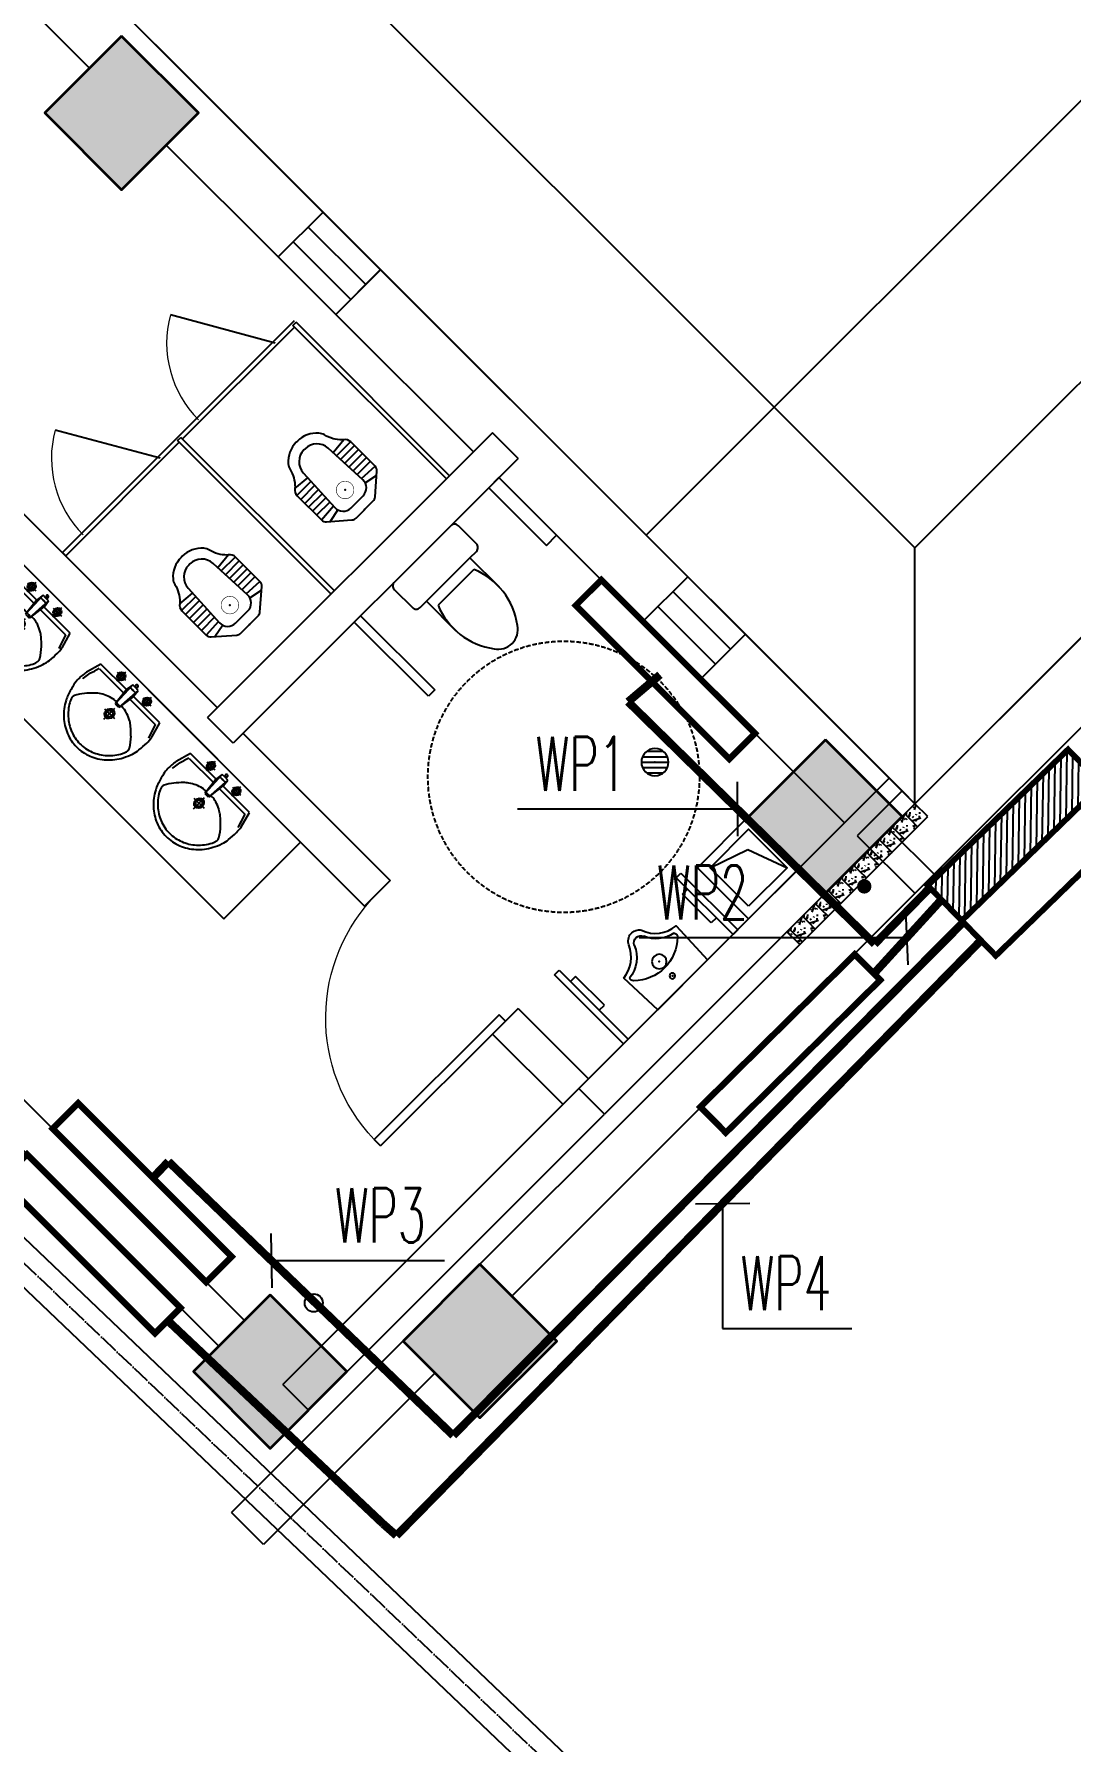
# Model space of a CAD drawing. Extents: x 815029915 to 815825525, y 579155098 to 579748855.
# Drawn here: x 815361504 to 815367232, y 579468629 to 579478068 of the extents above; entities that cross this region are included whole.
import ezdxf

# ---------------------------------------------------------------- set-up
doc = ezdxf.new("R2010")
doc.units = 0
doc.header["$LTSCALE"] = 100
doc.header["$MEASUREMENT"] = 0
doc.linetypes.add('DASH', pattern=[0.35, 0.25, -0.1])
doc.linetypes.add('DOTE', pattern=[2.42, 2, -0.2, 0.02, -0.2])
for name, color, linetype in [('AXIS', 3, 'Continuous'), ('COLUMN', 9, 'Continuous'), ('DIM_LEAD', 3, 'Continuous'), ('E-TEXT-PLAN', 7, 'Continuous'), ('E-TEXT-PLAN-DER', 7, 'Continuous'), ('GROUND', 2, 'Continuous'), ('H-供暖-散热器', 4, 'Continuous'), ('LATRINE', 6, 'Continuous'), ('LVTRY', 6, 'Continuous'), ('STAIR', 2, 'Continuous'), ('WALL', 9, 'Continuous'), ('WINDOW', 4, 'Continuous'), ('电-强电平面-标注', 3, 'Continuous'), ('电-强电平面-线缆', 3, 'Continuous'), ('电-桥架', 4, 'Continuous'), ('看线', 151, 'Continuous')]:
    doc.layers.add(name, color=color, linetype=linetype)
doc.layers.add('柱填充', color=9, linetype='Continuous', lineweight=18)
doc.layers.add('砼柱', color=2, linetype='Continuous', lineweight=35)
doc.styles.add('_TCH_DIM_T3', font='SIMPLEX', dxfattribs={"width": 0.705882, "bigfont": 'GBCBIG'})
doc.styles.add('ELEC-DIM', font='simplex.shx', dxfattribs={"width": 0.6, "bigfont": 'HZTXT.shx'})
doc.styles.add('IDQSTYLE', font='txt.shx', dxfattribs={"width": 0.7, "bigfont": 'hztxt.shx'})
doc.dimstyles.new('_TCH_ARCH-100', dxfattribs={"dimscale": 100, "dimtxt": 2.975, "dimasz": 1, "dimexe": 2.5, "dimexo": 3, "dimgap": 1, "dimtad": 1, "dimdec": 0, "dimzin": 0, "dimdsep": 46, "dimtxsty": '_TCH_DIM_T3', "dimblk": 'ARCHTICK', "dimcen": 0.09, "dimclrt": 7, "dimazin": 2, "dimtfac": 1, "dimtdec": 0, "dimtix": 1, "dimtmove": 2, "dimatfit": 3, "dimfxl": 0, "dimtolj": 1, "dimtzin": 0, "dimarcsym": 0})

# ---------------------------------------------------------------- blocks, each defined once
blk = doc.blocks.new('*X96')
at = {"color": 0}
for p, q in [((99.831, 192.745), (101.991, 194.905)), ((99.831, 193.169), (101.566, 194.905)), ((99.831, 193.593), (101.142, 194.905)), ((99.831, 194.017), (100.718, 194.905)), ((99.831, 194.442), (100.294, 194.905)), ((99.831, 194.866), (99.869, 194.905)), ((99.915, 192.405), (102.415, 194.905)), ((100.339, 192.405), (102.839, 194.905)), ((100.764, 192.405), (103.264, 194.905)), ((101.188, 192.405), (103.688, 194.905)), ((101.612, 192.405), (104.112, 194.905)), ((102.036, 192.405), (104.536, 194.905)), ((102.461, 192.405), (104.961, 194.905)), ((102.885, 192.405), (105.385, 194.905)), ((103.309, 192.405), (105.809, 194.905)), ((103.733, 192.405), (106.233, 194.905)), ((104.158, 192.405), (106.658, 194.905)), ((104.582, 192.405), (107.082, 194.905)), ((105.006, 192.405), (107.506, 194.905)), ((105.43, 192.405), (107.93, 194.905)), ((105.855, 192.405), (108.355, 194.905)), ((106.279, 192.405), (108.779, 194.905)), ((106.703, 192.405), (109.203, 194.905)), ((107.127, 192.405), (109.627, 194.905)), ((107.552, 192.405), (109.831, 194.684)), ((107.976, 192.405), (109.831, 194.259)), ((108.4, 192.405), (109.831, 193.835)), ((108.825, 192.405), (109.831, 193.411)), ((109.249, 192.405), (109.831, 192.986)), ((109.673, 192.405), (109.831, 192.562))]:
    blk.add_line(p, q, dxfattribs=at)
blk = doc.blocks.new('HC000427')
at = {"color": 0, "linetype": 'Continuous', "const_width": 0.3}
blk.add_lwpolyline([(5, 2.5), (-5, 2.5), (-5, -2.5), (5, -2.5)], close=True, dxfattribs=at)
blk.add_lwpolyline([(5, 0), (-5, 0)], dxfattribs=at)
at = {"color": 0, "linetype": 'Continuous'}
blk.add_blockref('*X96', (-104.831, -194.905), dxfattribs=at)
at = {"layer": 'E-TEXT-PLAN-DER', "color": 0, "style": 'IDQSTYLE', "width": 0.7}
blk.add_attdef('PSFHATT', (7, -2.5), '', height=2.5, dxfattribs=at)
blk = doc.blocks.new('$DorLib2D$00000001')
for p, q in [((0.45, 0.975), (0.5, 0.975)), ((0.45, 0), (0.45, 0.975)), ((0.5, 0), (0.5, 0.975)), ((0.5, 0), (0.45, 0))]:
    blk.add_line(p, q)
at = {"lineweight": 13}
blk.add_arc((0.475, 0), 0.975, 91.46928, 180, dxfattribs=at)
blk = doc.blocks.new('$TCHSYS$WIN2D')
for p, q in [((-0.5, 0.5), (0.5, 0.5)), ((-0.5, 0.5), (-0.5, -0.5)), ((0.5, 0.5), (0.5, -0.5)), ((0.5, 0.167), (-0.5, 0.167)), ((0.5, -0.167), (-0.5, -0.167)), ((-0.5, -0.5), (0.5, -0.5))]:
    blk.add_line(p, q)
blk = doc.blocks.new('$lvtry$00000227')
at = {"color": 0}
blk.add_line((-180.9, -233.6), (-180.9, -233.6), dxfattribs=at)
blk.add_lwpolyline([(52.9, -374.4, -0.307493), (204.8, -256.5), (195.1, 0), (-195.1, 0), (-205.1, -255.8, -0.265776), (-54.3, -365.7, 0.591279)], format="xyb", close=True, dxfattribs=at)
for centre, radius in [((-5.6, -75), 15.8), ((-0.7, -182), 40.3)]:
    blk.add_circle(centre, radius, dxfattribs=at)
for centre, radius, start, end in [((-4.8, -381.5), 244.6, 45.41426, 134.58574), ((-160.6, -223.5), 22.7, 134.58574, 206.45735), ((-200.2, -411.9), 179.3, 22.29844, 83.80425), ((198.8, -407.2), 174, 100.56764, 157.70342), ((152.7, -221.8), 20.3, 314.58574, 45.41426), ((1.2, -326.2), 39.6, 206.43535, 337.70342)]:
    blk.add_arc(centre, radius, start, end, dxfattribs=at)
for p in [(-5.6, -75), (-0.7, -182)]:
    blk.add_point(p, dxfattribs=at)
blk = doc.blocks.new('$plan$00001613')
at = {"color": 7}
blk.add_line((-260.4, -139.7), (-260.4, 139.7), dxfattribs=at)
blk.add_line((-200, 169.7), (-200, -169.7))
blk.add_lwpolyline([(-430.4, -169.7), (-200, -169.7), (-200, -220, 0.414214), (-170, -250), (-30, -250, 0.414214), (0, -220), (0, 220, 0.414214), (-30, 250), (-170, 250, 0.414214), (-200, 220), (-200, 169.7), (-430.4, 169.7)], format="xyb")
for centre, radius, start, end in [((-412.8, -227.4), 397.5, 67.45048, 126.63814), ((-589.6, 0), 109.8, 123.45086, 236.54914), ((-412.8, 227.4), 397.5, 233.36186, 292.54952)]:
    blk.add_arc(centre, radius, start, end, dxfattribs=at)
blk = doc.blocks.new('$lvtry$00000171')
for p, q in [((-74.2, 10.6), (-10.6, 74.2)), ((-69.8, -27.4), (27.4, 69.8)), ((-53, -53), (53, 53)), ((-27.4, -69.8), (69.8, 27.4)), ((10.6, -74.2), (74.2, -10.6))]:
    blk.add_line(p, q)
blk.add_circle((0, 0), 75)
blk.add_point((0, 0))
blk = doc.blocks.new('$lvtry$00000192')
for p, q in [((-108.1, -66.5, 0), (-108.9, 2.9, 0)), ((110.7, -65.7, 0), (109.9, 3.7, 0)), ((-236, -86.3, 0), (-246.3, -114.4, 0)), ((-233.9, -86.3, 0), (-25.8, -86.3, 0)), ((-143.2, -32.2, 0), (-73.8, -31.4, 0)), ((-28.8, -62.5, 0), (-28.1, -68.3, 0)), ((-28.1, -68.3, 0), (-16.6, -160.3, 0)), ((-22.8, -20.9, 0), (-16.6, -160.3, 0)), ((-22, -39.7, 0), (0.7, -39.9, 0)), ((23.4, -40.2, 0), (0.7, -39.9, 0)), ((24.7, -21.5, 0), (15.1, -160.6, 0)), ((29.8, -62.5, 0), (15.1, -160.6, 0)), ((26.2, -86.3, 0), (243.8, -86.3, 0)), ((75.6, -31.5, 0), (145, -30.6, 0)), ((243.8, -86.3, 0), (272.5, -164.2, 0)), ((243.8, -86.3, 0), (263.6, -140.1, 0)), ((-255.8, -140.1, 0), (-263.7, -185.4, 0)), ((-255.8, -140.1, 0), (-246.3, -114.4, 0)), ((-16.9, -150.7, 0), (-0.6, -150.9, 0)), ((-16.6, -160.3, 0), (-0.7, -160.4, 0)), ((15.1, -160.6, 0), (-0.7, -160.4, 0)), ((15.7, -151.1, 0), (-0.6, -150.9, 0)), ((1.4, -262.7, 0), (0.4, -177.1, 0)), ((-263.7, -185.4, 0), (-263.6, -189.8, 0)), ((-41.9, -220.4, 0), (43.7, -219.4, 0))]:
    blk.add_line(p, q)
at = {"elevation": 0}
blk.add_lwpolyline([(-28.8, -62.5), (-248.5, -62.5), (-275.8, -148.5, 0.044851), (-281.1, -205.8, 0.06689), (-276.1, -244.1, 0.023023), (-256.7, -304.6, 0.044853), (-242.6, -334.1, 0.043799), (-214.1, -373.7, 0.044001), (-179.4, -407.6, 0.042834), (-138.7, -435.3, 0.043018), (-94, -455.6, 0.042273), (-46.1, -468.2, 0.042347), (3.1, -472.5, 0.04234), (52.4, -468.4, 0.042268), (100.4, -456.1, 0.043003), (145.1, -436.1, 0.042821), (186, -408.5, 0.043985), (220.9, -374.9, 0.043782), (249.6, -335.4, 0.044843), (273.6, -286, 0.059205), (283.6, -245.6, 0.030672), (287.2, -189.4, 0.04375), (283.9, -150), (283.8, -149.6), (283.6, -148.5), (256.3, -62.5), (29.8, -62.5), (30.4, -58.5), (24.7, -21.5), (0.9, -21.2), (-22.8, -20.9), (-29.4, -57.8)], format="xyb", close=True, dxfattribs=at)
for centre, radius in [((-108.5, -31.8, 0), 23.8), ((-108.5, -31.8, 0), 14.2), ((110.3, -31, 0), 23.8), ((110.3, -31, 0), 14.2), ((0.9, -219.9, 0), 28.5), ((0.9, -219.9, 0), 19)]:
    blk.add_circle(centre, radius)
for centre, radius, start, end in [((-0.5, -9.7, 0), 6.83, 79.83281, 278.78235), ((1.8, -9.8, 0), 6.83, 259.83281, 98.78235), ((-23.1, -349.9, 0), 198.8, 122.02849, 131.49065), ((-5.2, -378.4, 0), 232.4, 111.75704, 122.02849), ((8.4, -412.5, 0), 269.2, 102.18672, 111.75704), ((-37.7, -199.3, 0), 51, 92.30662, 102.18672), ((-30.5, -376.8, 0), 228.7, 87.31512, 92.30662), ((42, -361.9, 0), 216.3, 92.30662, 95.91766), ((34.8, -183.2, 0), 37.4, 84.41147, 92.30662), ((19.4, -340.6, 0), 195.5, 72.88907, 84.41147), ((-5.1, -420.2, 0), 278.8, 63.17409, 72.88907), ((41.6, -327.8, 0), 175.3, 53.24077, 63.17409), ((6.7, -421.7, 0), 271, 137.46076, 149.54655), ((185.6, -585.8, 0), 513.7, 131.49065, 137.46076), ((-199.1, -650, 0), 577.4, 47.66699, 53.24077), ((5.8, -425.1, 0), 273.2, 33.19376, 47.66699), ((211.1, -290.8, 0), 27.9, 352.91027, 33.19376), ((-207.9, -295.5, 0), 22, 149.54655, 185.88834), ((-196.6, -294.3, 0), 33.4, 185.88834, 200.4186), ((-120.7, -266.1, 0), 114.4, 200.4186, 208.98613), ((-47.7, -225.6, 0), 197.8, 208.98613, 220.72281), ((8.6, -177.2, 0), 272.1, 220.72281, 230.79199), ((6.5, -186.1, 0), 260.6, 308.89161, 318.95718), ((31.1, -207.5, 0), 228, 318.95718, 329.69276), ((131.4, -266.1, 0), 111.8, 329.69276, 339.25533), ((189.3, -288.1, 0), 49.9, 339.25533, 352.91027), ((2.4, -184.8, 0), 262.2, 230.79199, 240.61156), ((1.6, -186.2, 0), 260.7, 240.61156, 250.45902), ((4, -179.4, 0), 267.8, 250.45902, 260.14676), ((3.9, -180.1, 0), 267.2, 260.14676, 269.84607), ((3.9, -180, 0), 267.3, 269.84607, 279.54402), ((3.8, -179.4, 0), 267.9, 279.54402, 289.23076), ((6.1, -186.1, 0), 260.8, 289.23076, 299.07505), ((5.4, -184.7, 0), 262.4, 299.07505, 308.89161)]:
    blk.add_arc(centre, radius, start, end)
for p in [(0.7, -39.9, 0), (0.9, -219.9, 0)]:
    blk.add_point(p)
blk = doc.blocks.new('$TCHSYS$APDOOR2D')
blk.add_line((0.5, 0), (0, 0.866))
at = {"lineweight": 13}
blk.add_arc((0.5, 0), 1, 120, 180, dxfattribs=at)
blk = doc.blocks.new('$lvtry$00000205')
at = {"color": 0}
for p, q in [((-106.4, -102.8, 0), (-181.9, -87.7, 0)), ((48.2, -60, 0), (-48.2, -60, 0)), ((106.4, -102.8, 0), (181.9, -87.7, 0)), ((-108.6, -133.5, 0), (-210, -128, 0)), ((-107.1, -165.6, 0), (-210, -165.6, 0)), ((-109.1, -123.9, 0), (-97, -381.5, 0)), ((97, -381.5, 0), (109.1, -123.9, 0)), ((107.1, -165.6, 0), (210, -165.6, 0)), ((108.6, -133.5, 0), (210, -128, 0)), ((-105.7, -196.5, 0), (-210, -196.5, 0)), ((-104.2, -227.4, 0), (-210, -227.4, 0)), ((-102.8, -258.3, 0), (-210, -258.3, 0)), ((102.8, -258.3, 0), (210, -258.3, 0)), ((104.2, -227.4, 0), (210, -227.4, 0)), ((105.7, -196.5, 0), (210, -196.5, 0)), ((-101.3, -289.2, 0), (-210, -289.2, 0)), ((-99.9, -320.1, 0), (-210, -320.1, 0)), ((-190.7, -354.4, 0), (-98.7, -345.4, 0)), ((190.7, -354.4, 0), (98.7, -345.4, 0)), ((99.9, -320.1, 0), (210, -320.1, 0)), ((101.3, -289.2, 0), (210, -289.2, 0)), ((-4.3, -470, 0), (4.3, -470, 0))]:
    blk.add_line(p, q, dxfattribs=at)
at = {"color": 0, "elevation": 0}
blk.add_lwpolyline([(184.4, -359.6, -0.046574), (190.7, -354.4, 0.248797), (210, -318.1), (210, -128.3, 0.218491), (197.5, -101.1), (90.1, -8.7, 0.179479), (66.7, 0), (-66.7, 0, 0.179479), (-90.1, -8.7), (-197.5, -101.1, 0.218491), (-210, -128.3), (-210, -318.1, 0.248797), (-190.7, -354.4, -0.046574), (-184.4, -359.6, -0.139709), (-134.8, -448, 0.12003), (-120, -477, 0.218108), (-4.3, -530), (4.3, -530, 0.218108), (120, -477, 0.12003), (134.8, -448, -0.139709)], format="xyb", close=True, dxfattribs=at)
at = {"color": 0, "const_width": 3, "elevation": 0}
blk.add_lwpolyline([(48.6, -152.7, 1), (-48.6, -152.7, 1)], format="xyb", close=True, dxfattribs=at)
at = {"color": 0}
for centre, radius, start, end in [((-48.2, -121, 0), 61, 90, 182.693), ((48.2, -121, 0), 61, 357.307, 90), ((-4.3, -377.2, 0), 92.8, 182.693, 270), ((4.3, -377.2, 0), 92.8, 270, 357.307)]:
    blk.add_arc(centre, radius, start, end, dxfattribs=at)
for p in [(0, 0), (0, -152.7, 0)]:
    blk.add_point(p, dxfattribs=at)
blk = doc.blocks.new('_ArchTick')
at = {"color": 0, "linetype": 'ByBlock', "const_width": 0.4}
blk.add_lwpolyline([(-0.5, -0.5), (0.5, 0.5)], dxfattribs=at)
blk = doc.blocks.new('*D352')
at = {"layer": 'AXIS', "color": 0, "lineweight": -2, "transparency": 16777216}
for p, q in [((815363683.4, 579487815), (815365981.5, 579490113.1)), ((815365804.7, 579489936.3), (815403281.4, 579452459.6)), ((815401160.1, 579450338.3), (815403458.2, 579452636.4))]:
    blk.add_line(p, q, dxfattribs=at)
at = {"layer": 'Defpoints', "color": 0, "transparency": 16777216}
for p in [(815363471.3, 579487602.8), (815403281.4, 579452459.6), (815400948, 579450126.2)]:
    blk.add_point(p, dxfattribs=at)
at = {"layer": 'AXIS', "color": 0, "lineweight": -2, "transparency": 16777216, "xscale": 100, "yscale": 100, "zscale": 100}
for p, rotation in [((815365804.7, 579489936.3), 135.0000000001822), ((815403281.4, 579452459.6), 315.0000000001822)]:
    blk.add_blockref('_ArchTick', p, dxfattribs=dict(at, rotation=rotation))
at = {"layer": 'AXIS', "color": 7, "transparency": 16777216, "insert": (815384719, 579471373.8), "char_height": 297.5, "attachment_point": 5, "rotation": 315, "style": '_TCH_DIM_T3'}
blk.add_mtext('\\A1;53000', dxfattribs=at)

msp = doc.modelspace()

# ---------------------------------------------------------------- hatches: boundary and pattern name
at = {"layer": 'DIM_LEAD'}
msp.add_hatch(color=256, dxfattribs=at).paths.add_polyline_path([(815366130.5, 579473357.6, 1), (815366050.5, 579473357.6, 1)], flags=17)
at = {"layer": '柱填充', "lineweight": 18}
for points in [[(815361987.3, 579478056.9), (815361563, 579477632.6), (815361987.3, 579477208.4), (815362411.5, 579477632.6)], [(815365876.4, 579474167.8), (815365452.1, 579473743.5), (815365876.4, 579473319.3), (815366300.6, 579473743.5)], [(815363967.2, 579471268.7), (815363542.9, 579470844.4), (815363967.2, 579470420.1), (815364391.4, 579470844.4)], [(815362808.2, 579471099.7), (815362384, 579470675.4), (815362808.2, 579470251.1), (815363232.5, 579470675.4)]]:
    msp.add_hatch(color=250, dxfattribs=at).paths.add_polyline_path(points)

# ---------------------------------------------------------------- linework, layer by layer
for p, q in [((815366370.4, 579473814.2), (815357968, 579482216.7)), ((815369976.7, 579477420.5), (815366370.4, 579473814.2)), ((815364072.3, 579475617.4), (815364015.8, 579475560.8)), ((815364015.8, 579475560.8), (815364334, 579475242.6)), ((815364334, 579475242.6), (815364390.5, 579475299.2)), ((815363272.7, 579474817.7), (815363307.9, 579474853)), ((815363682.2, 579474408.2), (815363272.7, 579474817.7)), ((815363307.9, 579474853), (815363717.5, 579474443.4)), ((815363717.5, 579474443.4), (815363682.2, 579474408.2)), ((815366370.4, 579473814.2), (815365663.3, 579473107.1)), ((815365734, 579473036.4), (815366441.1, 579473743.5)), ((815366441.1, 579473743.5), (815366370.4, 579473814.2)), ((815365086.2, 579473314.5), (815365114.5, 579473342.8)), ((815365245.3, 579473155.4), (815365086.2, 579473314.5)), ((815365273.6, 579473183.7), (815365245.3, 579473155.4)), ((815365663.3, 579473107.1), (815365734, 579473036.4)), ((815364495.3, 579472860.4), (815364467, 579472832.1)), ((815364654.4, 579472701.3), (815364495.3, 579472860.4)), ((815364626.1, 579472673), (815364654.4, 579472701.3))]:
    msp.add_line(p, q)
at = {"linetype": 'Continuous'}
for p, q in [((815366311, 579473754.8), (815366296.4, 579473710.8)), ((815366311, 579473754.8), (815366296.4, 579473710.8)), ((815366318, 579473732), (815366310.9, 579473724.9)), ((815366314.4, 579473758.3), (815366344.2, 579473728.5)), ((815366327.5, 579473759.3), (815366319, 579473759.3)), ((815366344.9, 579473744), (815366334.2, 579473747.6)), ((815366346.1, 579473749.9), (815366335.5, 579473753.4)), ((815366348, 579473761.6), (815366339.4, 579473761.6)), ((815366403.3, 579473735.5), (815366352.6, 579473718.6)), ((815366403.3, 579473735.5), (815366352.6, 579473718.6)), ((815366357.6, 579473737.8), (815366364.7, 579473744.9)), ((815366364.2, 579473795.9), (815366358.8, 579473794.2)), ((815366364.2, 579473795.9), (815366358.8, 579473794.2)), ((815366376.1, 579473808.6), (815366367.1, 579473781.5)), ((815366376.1, 579473808.6), (815366367.1, 579473781.5)), ((815366377.7, 579473756.7), (815366375.9, 579473751.4)), ((815366377.7, 579473756.7), (815366375.9, 579473751.4)), ((815366385.3, 579473799.3), (815366381.6, 579473795.6)), ((815366394, 579473747), (815366394, 579473738.4)), ((815366396.3, 579473767.4), (815366396.3, 579473758.9)), ((815366436.9, 579473747.8), (815366433.1, 579473744.1)), ((815366222.7, 579473654.5), (815366217.4, 579473652.7)), ((815366222.7, 579473654.5), (815366217.4, 579473652.7)), ((815366240.3, 579473684.1), (815366225.7, 579473640.1)), ((815366240.3, 579473684.1), (815366225.7, 579473640.1)), ((815366247.3, 579473661.3), (815366240.2, 579473654.2)), ((815366243.7, 579473687.5), (815366273.5, 579473657.8)), ((815366256.8, 579473688.6), (815366248.3, 579473688.6)), ((815366257, 579473658.6), (815366251.7, 579473656.8)), ((815366257, 579473658.6), (815366251.7, 579473656.8)), ((815366274.1, 579473673.3), (815366263.5, 579473676.9)), ((815366275.4, 579473679.2), (815366264.8, 579473682.7)), ((815366277.3, 579473690.9), (815366268.7, 579473690.9)), ((815366273.5, 579473657.8), (815366273.5, 579473657.7)), ((815366273.5, 579473657.7), (815366314.4, 579473616.8)), ((815366332.6, 579473664.8), (815366281.9, 579473647.9)), ((815366332.6, 579473664.8), (815366281.9, 579473647.9)), ((815366286.9, 579473667.1), (815366294, 579473674.2)), ((815366293.4, 579473725.2), (815366288.1, 579473723.5)), ((815366293.4, 579473725.2), (815366288.1, 579473723.5)), ((815366302.9, 579473651.7), (815366301.2, 579473646.4)), ((815366302.9, 579473651.7), (815366301.2, 579473646.4)), ((815366304.6, 579473649.4), (815366311.7, 579473656.5)), ((815366307, 579473686), (815366305.2, 579473680.7)), ((815366307, 579473686), (815366305.2, 579473680.7)), ((815366327.7, 579473729.3), (815366322.4, 579473727.5)), ((815366327.7, 579473729.3), (815366322.4, 579473727.5)), ((815366323.3, 579473676.2), (815366323.3, 579473667.7)), ((815366325.6, 579473696.7), (815366325.6, 579473688.2)), ((815366344.2, 579473728.5), (815366344.3, 579473728.4)), ((815366344.3, 579473728.4), (815366385.2, 579473687.5)), ((815366360.7, 579473696.4), (815366364.2, 579473685.8)), ((815366369.5, 579473680.4), (815366362.4, 579473673.4)), ((815366366.5, 579473697.7), (815366370.1, 579473687)), ((815366373.7, 579473722.4), (815366371.9, 579473717.1)), ((815366373.7, 579473722.4), (815366371.9, 579473717.1)), ((815366375.3, 579473720.1), (815366382.4, 579473727.2)), ((815366384, 579473690.8), (815366381.7, 579473684.1)), ((815366384, 579473690.8), (815366381.7, 579473684.1)), ((815366098.9, 579473542.7), (815366084.2, 579473498.7)), ((815366098.9, 579473542.7), (815366084.2, 579473498.7)), ((815366102.3, 579473546.1), (815366132.1, 579473516.3)), ((815366115.4, 579473547.2), (815366106.9, 579473547.2)), ((815366134, 579473537.7), (815366123.3, 579473541.3)), ((815366135.8, 579473549.5), (815366127.3, 579473549.5)), ((815366152, 579473583.8), (815366146.7, 579473582)), ((815366152, 579473583.8), (815366146.7, 579473582)), ((815366169.6, 579473613.4), (815366154.9, 579473569.4)), ((815366169.6, 579473613.4), (815366154.9, 579473569.4)), ((815366165.6, 579473544.6), (815366163.8, 579473539.3)), ((815366165.6, 579473544.6), (815366163.8, 579473539.3)), ((815366176.6, 579473590.6), (815366169.5, 579473583.5)), ((815366173, 579473616.8), (815366202.8, 579473587.1)), ((815366186.1, 579473617.9), (815366177.6, 579473617.9)), ((815366186.3, 579473587.9), (815366181, 579473586.1)), ((815366186.3, 579473587.9), (815366181, 579473586.1)), ((815366184.2, 579473555.3), (815366184.2, 579473546.7)), ((815366203.4, 579473602.6), (815366192.8, 579473606.2)), ((815366204.7, 579473608.5), (815366194.1, 579473612)), ((815366206.5, 579473620.2), (815366198, 579473620.2)), ((815366202.8, 579473587.1), (815366202.8, 579473587)), ((815366202.8, 579473587), (815366243.7, 579473546.1)), ((815366261.8, 579473594.1), (815366211.2, 579473577.2)), ((815366261.8, 579473594.1), (815366211.2, 579473577.2)), ((815366216.2, 579473596.4), (815366223.3, 579473603.5)), ((815366219.3, 579473555), (815366222.8, 579473544.4)), ((815366225.1, 579473556.3), (815366228.6, 579473545.6)), ((815366232.2, 579473581), (815366230.5, 579473575.7)), ((815366232.2, 579473581), (815366230.5, 579473575.7)), ((815366233.9, 579473578.6), (815366241, 579473585.7)), ((815366236.3, 579473615.3), (815366234.5, 579473610)), ((815366236.3, 579473615.3), (815366234.5, 579473610)), ((815366242.5, 579473549.4), (815366240.3, 579473542.7)), ((815366242.5, 579473549.4), (815366240.3, 579473542.7)), ((815366252.6, 579473605.5), (815366252.6, 579473597)), ((815366254.9, 579473626), (815366254.9, 579473617.4)), ((815366290, 579473625.7), (815366293.5, 579473615.1)), ((815366298.8, 579473609.7), (815366291.7, 579473602.6)), ((815366295.8, 579473627), (815366299.3, 579473616.3)), ((815366313.3, 579473620.1), (815366311, 579473613.4)), ((815366313.3, 579473620.1), (815366311, 579473613.4)), ((815366028.2, 579473472), (815366013.5, 579473428)), ((815366028.2, 579473472), (815366013.5, 579473428)), ((815366035.1, 579473449.1), (815366028, 579473442)), ((815366031.6, 579473475.4), (815366061.4, 579473445.6)), ((815366044.7, 579473476.5), (815366036.1, 579473476.5)), ((815366044.9, 579473446.4), (815366039.6, 579473444.7)), ((815366044.9, 579473446.4), (815366039.6, 579473444.7)), ((815366062, 579473461.2), (815366051.4, 579473464.8)), ((815366063.3, 579473467), (815366052.6, 579473470.6)), ((815366065.1, 579473478.8), (815366056.6, 579473478.8)), ((815366120.4, 579473452.7), (815366069.7, 579473435.8)), ((815366120.4, 579473452.7), (815366069.7, 579473435.8)), ((815366074.8, 579473455), (815366081.9, 579473462.1)), ((815366081.3, 579473513.1), (815366076, 579473511.3)), ((815366081.3, 579473513.1), (815366076, 579473511.3)), ((815366094.9, 579473473.9), (815366093.1, 579473468.5)), ((815366094.9, 579473473.9), (815366093.1, 579473468.5)), ((815366105.9, 579473519.8), (815366098.8, 579473512.7)), ((815366115.6, 579473517.2), (815366110.3, 579473515.4)), ((815366115.6, 579473517.2), (815366110.3, 579473515.4)), ((815366111.2, 579473464.1), (815366111.2, 579473455.6)), ((815366113.5, 579473484.6), (815366113.5, 579473476)), ((815366132.7, 579473531.9), (815366122.1, 579473535.5)), ((815366132.1, 579473516.3), (815366132.1, 579473516.3)), ((815366132.1, 579473516.3), (815366173, 579473475.4)), ((815366191.1, 579473523.4), (815366140.4, 579473506.5)), ((815366191.1, 579473523.4), (815366140.4, 579473506.5)), ((815366145.5, 579473525.7), (815366152.6, 579473532.8)), ((815366148.5, 579473484.3), (815366152.1, 579473473.6)), ((815366157.4, 579473468.3), (815366150.3, 579473461.2)), ((815366154.4, 579473485.6), (815366157.9, 579473474.9)), ((815366161.5, 579473510.3), (815366159.7, 579473505)), ((815366161.5, 579473510.3), (815366159.7, 579473505)), ((815366163.2, 579473507.9), (815366170.3, 579473515)), ((815366171.8, 579473478.7), (815366169.6, 579473472)), ((815366171.8, 579473478.7), (815366169.6, 579473472)), ((815366181.9, 579473534.8), (815366181.9, 579473526.3)), ((815366228.1, 579473539), (815366221, 579473531.9)), ((815365939.9, 579473371.7), (815365934.6, 579473369.9)), ((815365939.9, 579473371.7), (815365934.6, 579473369.9)), ((815365957.5, 579473401.3), (815365942.8, 579473357.3)), ((815365957.5, 579473401.3), (815365942.8, 579473357.3)), ((815365964.4, 579473378.4), (815365957.3, 579473371.3)), ((815365960.9, 579473404.7), (815365990.7, 579473374.9)), ((815365974, 579473405.8), (815365965.4, 579473405.8)), ((815365974.2, 579473375.7), (815365968.9, 579473374)), ((815365974.2, 579473375.7), (815365968.9, 579473374)), ((815365991.3, 579473390.5), (815365980.7, 579473394)), ((815365992.6, 579473396.3), (815365981.9, 579473399.9)), ((815365994.4, 579473408.1), (815365985.9, 579473408.1)), ((815365990.7, 579473374.9), (815365990.7, 579473374.9)), ((815365990.7, 579473374.9), (815366031.6, 579473334)), ((815366049.7, 579473382), (815365999, 579473365.1)), ((815366049.7, 579473382), (815365999, 579473365.1)), ((815366004.1, 579473384.3), (815366011.2, 579473391.4)), ((815366010.6, 579473442.4), (815366005.3, 579473440.6)), ((815366010.6, 579473442.4), (815366005.3, 579473440.6)), ((815366020.1, 579473368.9), (815366018.3, 579473363.5)), ((815366020.1, 579473368.9), (815366018.3, 579473363.5)), ((815366021.8, 579473366.5), (815366028.9, 579473373.6)), ((815366024.2, 579473403.2), (815366022.4, 579473397.8)), ((815366024.2, 579473403.2), (815366022.4, 579473397.8)), ((815366040.5, 579473393.4), (815366040.5, 579473384.9)), ((815366042.8, 579473413.8), (815366042.8, 579473405.3)), ((815366061.4, 579473445.6), (815366061.4, 579473445.6)), ((815366061.4, 579473445.6), (815366102.3, 579473404.7)), ((815366077.8, 579473413.6), (815366081.4, 579473402.9)), ((815366086.7, 579473397.6), (815366079.6, 579473390.5)), ((815366083.7, 579473414.8), (815366087.2, 579473404.2)), ((815366090.8, 579473439.6), (815366089, 579473434.2)), ((815366090.8, 579473439.6), (815366089, 579473434.2)), ((815366092.5, 579473437.2), (815366099.6, 579473444.3)), ((815366101.1, 579473408), (815366098.9, 579473401.3)), ((815366101.1, 579473408), (815366098.9, 579473401.3)), ((815365816.1, 579473259.9), (815365801.4, 579473215.9)), ((815365816.1, 579473259.9), (815365801.4, 579473215.9)), ((815365819.5, 579473263.3), (815365849.2, 579473233.5)), ((815365832.5, 579473264.4), (815365824, 579473264.4)), ((815365851.1, 579473254.9), (815365840.5, 579473258.5)), ((815365853, 579473266.6), (815365844.5, 579473266.6)), ((815365869.2, 579473301), (815365863.9, 579473299.2)), ((815365869.2, 579473301), (815365863.9, 579473299.2)), ((815365886.8, 579473330.6), (815365872.1, 579473286.6)), ((815365886.8, 579473330.6), (815365872.1, 579473286.6)), ((815365882.7, 579473261.7), (815365881, 579473256.4)), ((815365882.7, 579473261.7), (815365881, 579473256.4)), ((815365893.7, 579473307.7), (815365886.6, 579473300.6)), ((815365890.2, 579473334), (815365920, 579473304.2)), ((815365903.3, 579473335.1), (815365894.7, 579473335.1)), ((815365903.5, 579473305), (815365898.2, 579473303.2)), ((815365903.5, 579473305), (815365898.2, 579473303.2)), ((815365901.3, 579473272.4), (815365901.3, 579473263.9)), ((815365920.6, 579473319.8), (815365909.9, 579473323.3)), ((815365921.9, 579473325.6), (815365911.2, 579473329.2)), ((815365923.7, 579473337.4), (815365915.2, 579473337.4)), ((815365920, 579473304.2), (815365920, 579473304.2)), ((815365920, 579473304.2), (815365960.9, 579473263.3)), ((815365979, 579473311.3), (815365928.3, 579473294.4)), ((815365979, 579473311.3), (815365928.3, 579473294.4)), ((815365933.3, 579473313.5), (815365940.4, 579473320.6)), ((815365936.4, 579473272.2), (815365940, 579473261.5)), ((815365942.2, 579473273.4), (815365945.8, 579473262.8)), ((815365949.4, 579473298.1), (815365947.6, 579473292.8)), ((815365949.4, 579473298.1), (815365947.6, 579473292.8)), ((815365951.1, 579473295.8), (815365958.2, 579473302.9)), ((815365953.4, 579473332.4), (815365951.7, 579473327.1)), ((815365953.4, 579473332.4), (815365951.7, 579473327.1)), ((815365959.7, 579473266.5), (815365957.5, 579473259.9)), ((815365959.7, 579473266.5), (815365957.5, 579473259.9)), ((815365969.8, 579473322.7), (815365969.8, 579473314.2)), ((815365972.1, 579473343.1), (815365972.1, 579473334.6)), ((815366007.1, 579473342.9), (815366010.7, 579473332.2)), ((815366016, 579473326.9), (815366008.9, 579473319.8)), ((815366013, 579473344.1), (815366016.5, 579473333.5)), ((815366030.4, 579473337.3), (815366028.2, 579473330.6)), ((815366030.4, 579473337.3), (815366028.2, 579473330.6)), ((815365745.3, 579473189.2), (815365730.7, 579473145.1)), ((815365745.3, 579473189.2), (815365730.7, 579473145.1)), ((815365752.3, 579473166.3), (815365745.2, 579473159.2)), ((815365748.8, 579473192.6), (815365778.5, 579473162.8)), ((815365761.8, 579473193.6), (815365753.3, 579473193.6)), ((815365762.1, 579473163.6), (815365756.7, 579473161.8)), ((815365762.1, 579473163.6), (815365756.7, 579473161.8)), ((815365779.2, 579473178.4), (815365768.5, 579473181.9)), ((815365780.4, 579473184.2), (815365769.8, 579473187.7)), ((815365782.3, 579473195.9), (815365773.7, 579473195.9)), ((815365837.6, 579473169.9), (815365786.9, 579473153)), ((815365837.6, 579473169.9), (815365786.9, 579473153)), ((815365791.9, 579473172.1), (815365799, 579473179.2)), ((815365798.5, 579473230.2), (815365793.2, 579473228.5)), ((815365798.5, 579473230.2), (815365793.2, 579473228.5)), ((815365812, 579473191), (815365810.3, 579473185.7)), ((815365812, 579473191), (815365810.3, 579473185.7)), ((815365823, 579473237), (815365815.9, 579473229.9)), ((815365832.8, 579473234.3), (815365827.5, 579473232.5)), ((815365832.8, 579473234.3), (815365827.5, 579473232.5)), ((815365828.4, 579473181.3), (815365828.4, 579473172.7)), ((815365830.6, 579473201.7), (815365830.6, 579473193.2)), ((815365849.9, 579473249.1), (815365839.2, 579473252.6)), ((815365849.2, 579473233.5), (815365849.3, 579473233.5)), ((815365849.3, 579473233.5), (815365890.2, 579473192.6)), ((815365908.3, 579473240.6), (815365857.6, 579473223.7)), ((815365908.3, 579473240.6), (815365857.6, 579473223.7)), ((815365862.6, 579473242.8), (815365869.7, 579473249.9)), ((815365865.7, 579473201.4), (815365869.2, 579473190.8)), ((815365874.5, 579473185.5), (815365867.4, 579473178.4)), ((815365871.5, 579473202.7), (815365875.1, 579473192.1)), ((815365878.7, 579473227.4), (815365876.9, 579473222.1)), ((815365878.7, 579473227.4), (815365876.9, 579473222.1)), ((815365880.4, 579473225.1), (815365887.5, 579473232.2)), ((815365889, 579473195.8), (815365886.8, 579473189.2)), ((815365889, 579473195.8), (815365886.8, 579473189.2)), ((815365899.1, 579473252), (815365899.1, 579473243.4)), ((815365945.3, 579473256.2), (815365938.2, 579473249.1)), ((815365674.6, 579473118.4), (815365669, 579473101.5)), ((815365674.6, 579473118.4), (815365669, 579473101.5)), ((815365678, 579473121.9), (815365707.8, 579473092.1)), ((815365681.6, 579473095.6), (815365678.2, 579473092.2)), ((815365691.1, 579473122.9), (815365682.6, 579473122.9)), ((815365691.4, 579473092.9), (815365686, 579473091.1)), ((815365691.4, 579473092.9), (815365686, 579473091.1)), ((815365708.5, 579473107.7), (815365697.8, 579473111.2)), ((815365709.7, 579473113.5), (815365699.1, 579473117)), ((815365711.6, 579473125.2), (815365703, 579473125.2)), ((815365707.8, 579473092.1), (815365707.9, 579473092)), ((815365707.9, 579473092), (815365748.8, 579473051.1)), ((815365766.9, 579473099.1), (815365716.2, 579473082.2)), ((815365766.9, 579473099.1), (815365716.2, 579473082.2)), ((815365721.2, 579473101.4), (815365728.3, 579473108.5)), ((815365727.8, 579473159.5), (815365722.4, 579473157.8)), ((815365727.8, 579473159.5), (815365722.4, 579473157.8)), ((815365737.3, 579473086), (815365735.5, 579473080.7)), ((815365737.3, 579473086), (815365735.5, 579473080.7)), ((815365739, 579473083.7), (815365746, 579473090.8)), ((815365741.3, 579473120.3), (815365739.5, 579473115)), ((815365741.3, 579473120.3), (815365739.5, 579473115)), ((815365757.6, 579473110.6), (815365757.6, 579473102)), ((815365759.9, 579473131), (815365759.9, 579473122.5)), ((815365778.5, 579473162.8), (815365778.6, 579473162.8)), ((815365778.6, 579473162.8), (815365819.5, 579473121.9)), ((815365795, 579473130.7), (815365798.5, 579473120.1)), ((815365803.8, 579473114.8), (815365796.7, 579473107.7)), ((815365800.8, 579473132), (815365804.4, 579473121.4)), ((815365808, 579473156.7), (815365806.2, 579473151.4)), ((815365808, 579473156.7), (815365806.2, 579473151.4)), ((815365809.7, 579473154.4), (815365816.8, 579473161.5)), ((815365818.3, 579473125.1), (815365816.1, 579473118.4)), ((815365818.3, 579473125.1), (815365816.1, 579473118.4)), ((815365724.3, 579473060), (815365727.8, 579473049.4)), ((815365733.1, 579473044.1), (815365729.8, 579473040.7)), ((815365730.1, 579473061.3), (815365733.7, 579473050.6)), ((815365747.6, 579473054.4), (815365745.3, 579473047.7)), ((815365747.6, 579473054.4), (815365745.3, 579473047.7))]:
    msp.add_line(p, q, dxfattribs=at)
at = {"color": 250}
for p, q in [((815365239.5, 579473461.1), (815365447.7, 579473561.2)), ((815365447.7, 579473561.2), (815365663.8, 579473461.1))]:
    msp.add_line(p, q, dxfattribs=at)
at = {"color": 7, "ltscale": 400}
for p, q in [((815365052.1, 579473405.2), (815365077.8, 579473431)), ((815365365.3, 579473092), (815365052.1, 579473405.2)), ((815365077.8, 579473431), (815365391.1, 579473117.7)), ((815365391.1, 579473117.7), (815365365.3, 579473092)), ((815364378.8, 579472868.8), (815364404.6, 579472894.5)), ((815364404.6, 579472894.5), (815364786.2, 579472512.9)), ((815364760.5, 579472487.1), (815364378.8, 579472868.8)), ((815364786.2, 579472512.9), (815364760.5, 579472487.1))]:
    msp.add_line(p, q, dxfattribs=at)
at = {"color": 250}
for points in [[(815365451.7, 579473178.3), (815365168.8, 579473461.1), (815365451.7, 579473744), (815365734.5, 579473461.1)], [(815365451.7, 579473249), (815365239.5, 579473461.1), (815365451.7, 579473673.3), (815365663.8, 579473461.1)]]:
    msp.add_lwpolyline(points, close=True, dxfattribs=at)
at = {"color": 252, "linetype": 'DASH'}
msp.add_circle((815364429.8, 579473963.2), 750, dxfattribs=at)
msp.add_circle((815363048.7, 579471055.6), 50)
at = {"layer": 'COLUMN'}
for points in [[(815361987.3, 579477208.4), (815362411.5, 579477632.6), (815361987.3, 579478056.9), (815361563, 579477632.6)], [(815365876.4, 579473319.3), (815366300.6, 579473743.5), (815365876.4, 579474167.8), (815365452.1, 579473743.5)], [(815363967.2, 579470420.1), (815364391.4, 579470844.4), (815363967.2, 579471268.7), (815363542.9, 579470844.4)], [(815362808.2, 579470251.1), (815363232.5, 579470675.4), (815362808.2, 579471099.7), (815362384, 579470675.4)]]:
    msp.add_lwpolyline(points, close=True, dxfattribs=at)
at = {"layer": 'GROUND'}
msp.add_line((815366370.4, 579473814.2), (815366370.4, 579475228.5), dxfattribs=at)
for points in [[(815357166.1, 579459616.7), (815357166.1, 579463643.9), (815376340.6, 579444469.3), (815374007.2, 579442135.9), (815384189.5, 579431953.5), (815394371.9, 579442135.9), (815390341.4, 579446166.4), (815396493.2, 579452318.2), (815369976.7, 579478834.7), (815366370.4, 579475228.5), (815358382.2, 579483216.7), (815357166.1, 579483216.7), (815357166.1, 579484716.7), (815341866.1, 579484716.7), (815341866.1, 579485616.7), (815333466.1, 579485616.7), (815333466.1, 579478716.7), (815329866.1, 579478716.7), (815329866.1, 579481716.7), (815309466.1, 579481716.7)], [(815356166.1, 579459616.7), (815356166.1, 579466058.1), (815377754.9, 579444469.3), (815375421.4, 579442135.9), (815384189.5, 579433367.7), (815392957.6, 579442135.9), (815388927.1, 579446166.4), (815395079, 579452318.2), (815369976.7, 579477420.5), (815366370.4, 579473814.2), (815357968, 579482216.7), (815356166.1, 579482216.7), (815356166.1, 579483716.7), (815340866.1, 579483716.7), (815340866.1, 579484616.7), (815334466.1, 579484616.7), (815334466.1, 579477716.7), (815328866.1, 579477716.7), (815328866.1, 579480716.7), (815310466.1, 579480716.7)]]:
    msp.add_lwpolyline(points, dxfattribs=at)
at = {"layer": 'H-供暖-散热器', "const_width": 35}
for points in [[(815365486.4, 579474203.3), (815364637.8, 579475051.9), (815364496.4, 579474910.5), (815365344.9, 579474061.9)], [(815365325.5, 579471996.3), (815366178.8, 579472840), (815366038.2, 579472982.2), (815365184.9, 579472138.6)], [(815362595.8, 579471311.2), (815361747.2, 579472159.8), (815361605.8, 579472018.4), (815362454.3, 579471169.8)], [(815362312.9, 579471028.4), (815361464.4, 579471876.9), (815361323, 579471735.5), (815362171.5, 579470887)]]:
    msp.add_lwpolyline(points, close=True, dxfattribs=at)
at = {"layer": 'LATRINE'}
for p, q in [((815362296.9, 579475839.5), (815362942.1, 579476484.7)), ((815362933.3, 579476458.2), (815362950.9, 579476475.9)), ((815363799.5, 579475627.3), (815362950.9, 579476475.9)), ((815362323.4, 579475830.6), (815362942.1, 579476449.3)), ((815363781.8, 579475609.7), (815362933.3, 579476458.2)), ((815361660.5, 579475203.1), (815362305.7, 579475848.3)), ((815361678.2, 579475185.4), (815362305.7, 579475813)), ((815362296.9, 579475821.8), (815362314.6, 579475839.5)), ((815363145.4, 579474973.3), (815362296.9, 579475821.8)), ((815363163.1, 579474991), (815362314.6, 579475839.5)), ((815361660.5, 579475203.1), (815361678.2, 579475185.4))]:
    msp.add_line(p, q, dxfattribs=at)
at = {"layer": 'LVTRY'}
for p, q in [((815362976.4, 579473602.2), (815361208.7, 579475370)), ((815360784.4, 579474945.7), (815362552.2, 579473178)), ((815362552.2, 579473178), (815362976.4, 579473602.2))]:
    msp.add_line(p, q, dxfattribs=at)
at = {"layer": 'STAIR'}
for p, q in [((815368491.8, 579478905.4), (815364885.5, 579475299.2)), ((815364885.5, 579475299.2), (815366370.4, 579473814.2))]:
    msp.add_line(p, q, dxfattribs=at)
at = {"layer": 'WALL'}
for p, q in [((815361791.9, 579478392.8), (815363100.1, 579477084.6)), ((815361544.4, 579478145.3), (815361810.1, 579477879.7)), ((815359334.8, 579477526.7), (815362516.8, 579474344.7)), ((815362234.3, 579477455.4), (815362852.6, 579476837.1)), ((815366229, 579473672.8), (815369976.7, 579477420.5)), ((815359193.4, 579477385.2), (815362516.8, 579474061.8)), ((815366476.5, 579473425.3), (815369976.7, 579476925.5)), ((815363418.3, 579476766.4), (815364249.1, 579475935.6)), ((815363170.8, 579476518.9), (815363930.9, 579475758.8)), ((815364178.4, 579476006.3), (815366299.7, 579473885)), ((815357716.2, 579475908), (815362666.4, 579470957.8)), ((815364037, 579475864.9), (815362462.4, 579474290.2)), ((815364178.4, 579475723.4), (815364037, 579475864.9)), ((815357574.7, 579475766.6), (815362524.9, 579470816.4)), ((815364178.4, 579475723.4), (815362603.8, 579474148.8)), ((815364072.3, 579475617.4), (815365981.5, 579473708.2)), ((815362603.8, 579474148.8), (815362462.4, 579474290.2)), ((815362658.2, 579474203.3), (815363471.4, 579473390.1)), ((815362446.1, 579474132.5), (815363330, 579473248.7)), ((815366229, 579473955.7), (815364513, 579472239.6)), ((815366299.7, 579473885), (815366052.2, 579473637.5)), ((815366299.7, 579473885), (815366370.4, 579473814.2)), ((815366052.2, 579473637.5), (815366370.4, 579473319.3)), ((815366229, 579473672.8), (815366476.5, 579473425.3)), ((815366122.9, 579473566.8), (815364654.4, 579472098.2)), ((815366193.7, 579473496), (815362595.2, 579469897.6)), ((815366476.5, 579473425.3), (815364143.5, 579471092.3)), ((815364178.5, 579472683), (815364567.4, 579472294.1)), ((815364037.1, 579472541.6), (815364426, 579472152.6)), ((815364496.7, 579472223.4), (815362878, 579470604.7)), ((815364513, 579472239.6), (815364496.7, 579472223.4)), ((815364654.4, 579472098.2), (815364513, 579472239.6)), ((815364638.1, 579472081.9), (815363019.5, 579470463.3)), ((815364638.1, 579472081.9), (815364654.4, 579472098.2)), ((815363719.2, 579470668.1), (815362772, 579469720.8)), ((815363019.5, 579470463.3), (815362878, 579470604.7))]:
    msp.add_line(p, q, dxfattribs=at)
for points in [[(815363100.1, 579477084.6), (815362852.6, 579476837.1)], [(815363418.3, 579476766.4), (815363170.8, 579476518.9)], [(815363471.4, 579473390.1), (815363330, 579473248.7)], [(815364178.5, 579472683), (815364037.1, 579472541.6)], [(815362772, 579469720.8), (815362595.2, 579469897.6)]]:
    msp.add_lwpolyline(points, dxfattribs=at)
at = {"layer": '电-强电平面-标注', "color": 1}
for p, q in [((815365387.8, 579473934.9), (815365390.3, 579473634.9)), ((815364803.7, 579473784.9), (815364175.2, 579473784.9)), ((815365389.1, 579473784.9), (815364803.7, 579473784.9)), ((815366318.1, 579473223.7), (815366331.8, 579472924)), ((815365552.2, 579473073.9), (815364846.5, 579473073.9)), ((815366325, 579473073.9), (815365552.2, 579473073.9)), ((815365157.7, 579471603.3), (815365457.7, 579471606.1)), ((815365307.7, 579471604.7), (815365307.7, 579470914.4)), ((815362812.2, 579471438.9), (815362817.9, 579471139)), ((815362815.1, 579471289), (815363066.1, 579471289)), ((815363066.1, 579471289), (815363771.8, 579471289)), ((815365307.7, 579470914.4), (815366022, 579470914.4))]:
    msp.add_line(p, q, dxfattribs=at)
at = {"layer": '电-强电平面-线缆', "color": 1, "linetype": 'Continuous', "const_width": 45}
for points in [[(815364785.8, 579474378), (815364961.7, 579474527.2)], [(815364785.8, 579474378), (815366147.8, 579473039)], [(815366147.8, 579473039), (815366453, 579473349.8)], [(815366143.8, 579472875.4), (815366516.8, 579473284.1)], [(815363819.1, 579470322.6), (815366637.7, 579473159.6)], [(815363505.9, 579469769.1), (815366735.2, 579473059.1)], [(815362160.1, 579471746.9), (815362245.7, 579471837)], [(815362245.7, 579471837), (815363819.1, 579470322.6)], [(815362242.2, 579470957.7), (815363432.5, 579469833.7)], [(815363432.5, 579469833.7), (815363505.9, 579469769.1)]]:
    msp.add_lwpolyline(points, dxfattribs=at)
at = {"layer": '电-桥架', "color": 5, "linetype": 'DOTE', "ltscale": 0.5}
msp.add_line((815391884.5, 579442212.7), (815360197.5, 579472469.4), dxfattribs=at)
at = {"layer": '电-桥架', "ltscale": 0.5}
msp.add_lwpolyline([(815360268.2, 579472540.2), (815391955.2, 579442283.5), (815391813.8, 579442142), (815360126.8, 579472398.7)], close=True, dxfattribs=at)
at = {"layer": '砼柱', "color": 3, "lineweight": 35}
for points in [[(815361987.3, 579478056.9), (815361563, 579477632.6), (815361987.3, 579477208.4), (815362411.5, 579477632.6)], [(815365876.4, 579474167.8), (815365452.1, 579473743.5), (815365876.4, 579473319.3), (815366300.6, 579473743.5)], [(815363967.2, 579471268.7), (815363542.9, 579470844.4), (815363967.2, 579470420.1), (815364391.4, 579470844.4)], [(815362808.2, 579471099.7), (815362384, 579470675.4), (815362808.2, 579470251.1), (815363232.5, 579470675.4)]]:
    msp.add_lwpolyline(points, close=True, dxfattribs=at)

# ---------------------------------------------------------------- block references
at = {"layer": 'E-TEXT-PLAN', "color": 142, "linetype": 'Continuous', "ltscale": 0.25, "xscale": 108, "yscale": 108, "zscale": 108, "rotation": 224.1442530056494}
msp.add_blockref('HC000427', (815367016.7, 579473544.4), dxfattribs=at)
at = {"layer": 'LATRINE', "xscale": 600, "yscale": 600, "zscale": 600, "rotation": 45}
for p in [(815362623.9, 579476148.8), (815361987.5, 579475512.5)]:
    msp.add_blockref('$TCHSYS$APDOOR2D', p, dxfattribs=at)
at = {"layer": 'LVTRY', "rotation": 224.9999999999999}
for p in [(815363330, 579475440.7), (815362693.6, 579474804.3)]:
    msp.add_blockref('$lvtry$00000205', p, dxfattribs=at)
at = {"layer": 'LVTRY', "xscale": 0.9107142857142857, "yscale": 1.023255813953488, "rotation": 315}
for p in [(815361583.4, 579474966.9), (815362078.4, 579474472), (815362573.4, 579473977)]:
    msp.add_blockref('$lvtry$00000192', p, dxfattribs=at)
at = {"layer": 'LVTRY', "yscale": -1, "rotation": 45.00000000000001}
for name, p in [('$lvtry$00000171', (815364934, 579474044.5)), ('$lvtry$00000227', (815365087.2, 579472813.9))]:
    msp.add_blockref(name, p, dxfattribs=at)
at = {"layer": 'WINDOW', "rotation": 315.0000000000008}
for name, p, xscale, yscale, zscale in [('$DorLib2D$00000001', (815360713.7, 579476006.4), -1000, 1000, 1000), ('$TCHSYS$WIN2D', (815363135.4, 579476801.8), 449.9999998850108, -350, 449.9999998850108), ('$TCHSYS$WIN2D', (815365150.7, 579474786.5), 450, -350, 450), ('$DorLib2D$00000001', (815363754.2, 579472965.8), 1000.000000081643, -1000, 1000.000000081643)]:
    msp.add_blockref(name, p, dxfattribs=dict(at, xscale=xscale, yscale=yscale, zscale=zscale))
at = {"layer": '看线', "rotation": 135.0000000000001}
msp.add_blockref('$plan$00001613', (815363650.2, 579475195.3), dxfattribs=at)

# ---------------------------------------------------------------- texts
at = {"layer": '电-强电平面-标注', "color": 1, "style": 'ELEC-DIM', "width": 0.6}
for s, p in [('WP1', (815364275.2, 579473884.9)), ('WP2', (815364946.5, 579473173.9)), ('WP3', (815363166.1, 579471389)), ('WP4', (815365407.7, 579471014.4))]:
    msp.add_text(s, height=300, dxfattribs=at).set_placement(p)

# ---------------------------------------------------------------- dimensions: what is measured, and where the dimension line sits
at = {"layer": 'AXIS'}
dim = msp.add_aligned_dim(p1=(815363471.3, 579487602.8), p2=(815400948, 579450126.2), distance=3300, dimstyle='_TCH_ARCH-100', dxfattribs=at)
dim.commit()
dim.dimension.update_dxf_attribs({"geometry": '*D352', "text_midpoint": (815384719, 579471373.8)})

doc.saveas('drawing.dxf')
